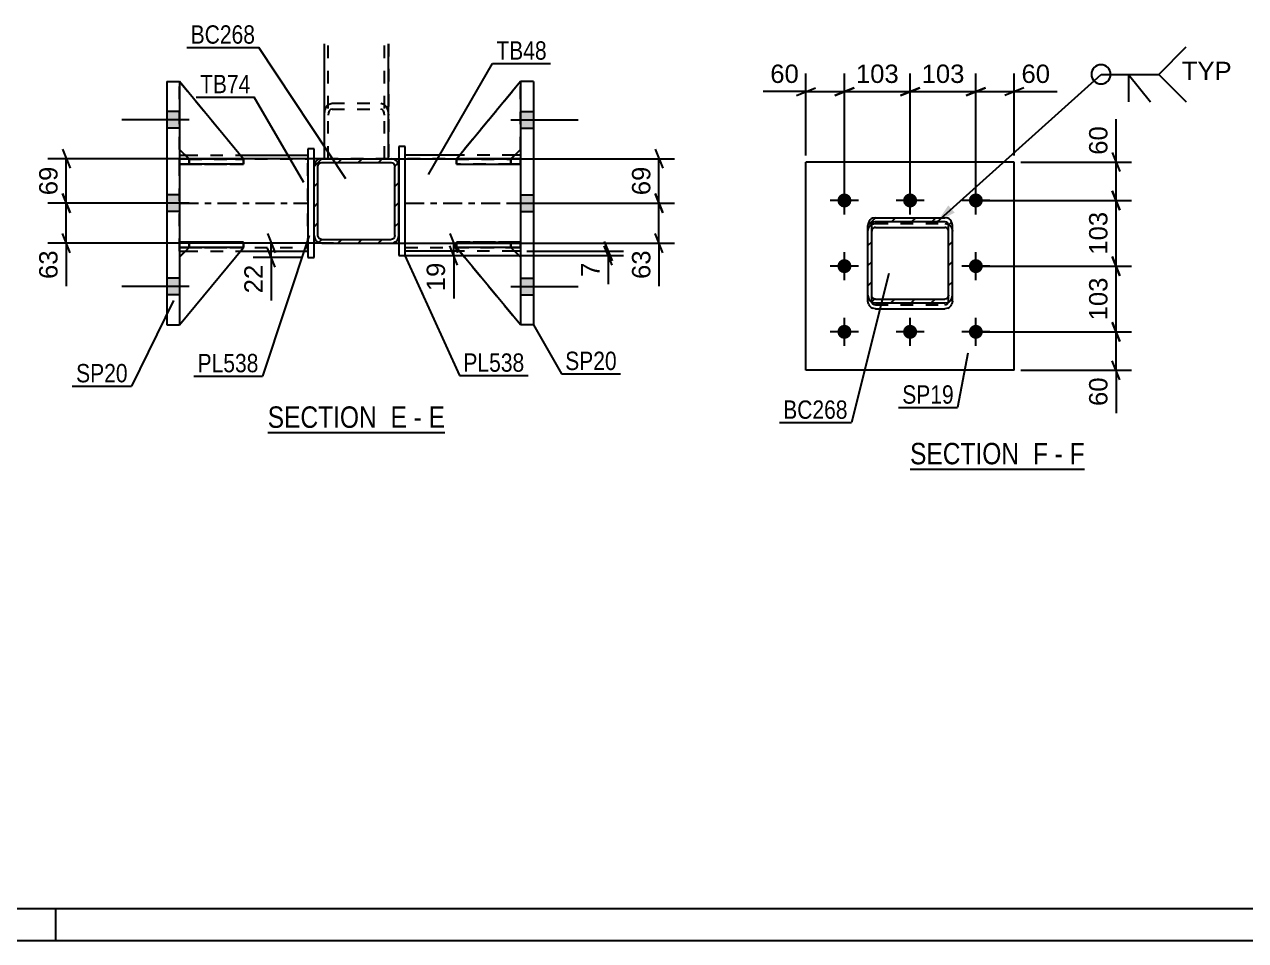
# Model space of a CAD drawing. Header units: millimetres. Extents: x -49 to 792, y -433 to 161.
# Drawn here: x 157.4 to 347.9, y -433 to -290 of the extents above; entities that cross this region are included whole.
import ezdxf

# ---------------------------------------------------------------- set-up
doc = ezdxf.new("R2010")
doc.units = ezdxf.units.MM
doc.linetypes.add('DXK_LINE_DOT2', pattern=[3.9198, 1.9599, -1.9599])
doc.linetypes.add('DXK_LINE_DOT3', pattern=[5.9187, 2.979, -0.9799, 0.9799, -0.9799])
doc.styles.add('Arial', font='ARIAL.TTF', dxfattribs={"height": 0.2})
doc.styles.add('Arial Narrow', font='ARIALN.TTF', dxfattribs={"height": 0.2})

# ---------------------------------------------------------------- blocks, each defined once
blk = doc.blocks.new('Unknown-203723993-1112')
at = {"color": 5, "linetype": 'Continuous'}
for p, q in [((-43.68, -427.98), (787.32, -427.98)), ((162.32, -432.98), (162.32, -427.98)), ((-48.68, -432.98), (792.32, -432.98))]:
    blk.add_line(p, q, dxfattribs=at)
blk = doc.blocks.new('Unknown-203723993-49 - 6412')
at = {"color": 6, "linetype": 'Continuous'}
blk.add_line((295.6, -359.4), (322.82, -359.4), dxfattribs=at)
at = {"color": 0, "linetype": 'Continuous'}
for points in [[(313.71, -358.65), (313.71, -355.15), (295.6, -355.15), (295.6, -358.65)], [(317.1, -358.65), (317.1, -355.15), (314.76, -355.15), (314.76, -358.65)], [(319.43, -358.65), (319.43, -355.15), (318.15, -355.15), (318.15, -358.65)], [(322.82, -358.65), (322.82, -355.15), (320.48, -355.15), (320.48, -358.65)]]:
    blk.add_wipeout(points, dxfattribs=at)
at = {"color": 7, "linetype": 'Continuous', "style": 'Arial Narrow'}
for s, p in [('SECTION ', (295.6, -358.65)), ('F', (314.76, -358.65)), ('F', (320.48, -358.65)), ('-', (318.15, -358.65))]:
    blk.add_text(s, height=3.34, dxfattribs=at).set_placement(p)
blk = doc.blocks.new('Unknown-203723993-48 - 6121')
at = {"color": 6, "linetype": 'Continuous'}
blk.add_line((195.39, -353.71), (223.04, -353.71), dxfattribs=at)
at = {"color": 0, "linetype": 'Continuous'}
for points in [[(213.5, -352.96), (213.5, -349.46), (195.39, -349.46), (195.39, -352.96)], [(217.11, -352.96), (217.11, -349.46), (214.55, -349.46), (214.55, -352.96)], [(219.43, -352.96), (219.43, -349.46), (218.16, -349.46), (218.16, -352.96)], [(223.04, -352.96), (223.04, -349.46), (220.48, -349.46), (220.48, -352.96)]]:
    blk.add_wipeout(points, dxfattribs=at)
at = {"color": 7, "linetype": 'Continuous', "style": 'Arial Narrow'}
for s, p in [('SECTION ', (195.39, -352.96)), ('E', (214.55, -352.96)), ('E', (220.48, -352.96)), ('-', (218.16, -352.96))]:
    blk.add_text(s, height=3.34, dxfattribs=at).set_placement(p)
blk = doc.blocks.new('Part-203723993-6514 - 6412')
at = {"linetype": 'Continuous'}
h = blk.add_hatch(dxfattribs=at)
h.set_pattern_fill('', scale=0.7, style=0, pattern_type=0)
h.set_pattern_definition([(45, (290.2099, -320.1664), (-1.57154, 1.57154), [])])
h.paths.add_polyline_path([(301.01, -320.17), (290.21, -320.17), (289.75, -320.26), (289.36, -320.52), (289.1, -320.91), (289.01, -321.38), (289.01, -332.27), (289.1, -332.73), (289.36, -333.13), (289.75, -333.39), (290.21, -333.48), (301.01, -333.48), (301.47, -333.39), (301.86, -333.13), (302.12, -332.73), (302.21, -332.27), (302.21, -321.38), (302.12, -320.91), (301.86, -320.52), (301.47, -320.26)])
h.paths.add_polyline_path([(301.56, -321.15), (301.61, -321.38), (301.61, -332.27), (301.56, -332.5), (301.43, -332.7), (301.24, -332.83), (301.01, -332.88), (290.21, -332.88), (289.98, -332.83), (289.79, -332.7), (289.66, -332.5), (289.61, -332.27), (289.61, -321.38), (289.66, -321.15), (289.79, -320.95), (289.98, -320.82), (290.21, -320.77), (301.01, -320.77), (301.24, -320.82), (301.43, -320.95)])
at = {"color": 2, "linetype": 'Continuous'}
for p, q in [((289.1, -320.91), (289.01, -321.38)), ((289.01, -332.27), (289.01, -321.38)), ((289.61, -321.38), (289.66, -321.15)), ((289.61, -332.27), (289.61, -321.38)), ((289.66, -321.15), (289.79, -320.95)), ((289.79, -321.85), (289.66, -322.05)), ((290.21, -320.17), (289.75, -320.26)), ((289.79, -320.95), (289.98, -320.82)), ((289.98, -321.72), (289.79, -321.85)), ((289.98, -320.82), (290.21, -320.77)), ((290.21, -321.68), (289.98, -321.72)), ((290.21, -320.17), (301.01, -320.17)), ((290.21, -320.77), (301.01, -320.77)), ((290.21, -321.68), (301.01, -321.68)), ((301.47, -320.26), (301.01, -320.17)), ((301.01, -320.77), (301.24, -320.82)), ((301.24, -321.72), (301.01, -321.68)), ((301.24, -320.82), (301.43, -320.95)), ((301.43, -321.85), (301.24, -321.72)), ((301.43, -320.95), (301.56, -321.15)), ((301.56, -322.05), (301.43, -321.85)), ((301.56, -321.15), (301.61, -321.38)), ((301.61, -332.27), (301.61, -321.38)), ((302.21, -321.38), (302.12, -320.91)), ((302.21, -332.27), (302.21, -321.38)), ((289.66, -322.05), (289.61, -322.28)), ((301.61, -322.28), (301.56, -322.05)), ((289.01, -333.18), (289.01, -332.27)), ((289.01, -332.27), (289.1, -332.73)), ((289.1, -333.64), (289.01, -333.18)), ((289.66, -332.5), (289.61, -332.27)), ((289.79, -332.7), (289.66, -332.5)), ((289.75, -333.39), (290.21, -333.48)), ((289.98, -332.83), (289.79, -332.7)), ((290.21, -332.88), (289.98, -332.83)), ((290.21, -332.88), (301.01, -332.88)), ((301.24, -332.83), (301.01, -332.88)), ((301.01, -333.48), (301.47, -333.39)), ((301.43, -332.7), (301.24, -332.83)), ((301.56, -332.5), (301.43, -332.7)), ((301.61, -332.27), (301.56, -332.5)), ((302.12, -332.73), (302.21, -332.27)), ((302.21, -333.18), (302.12, -333.64)), ((302.21, -333.18), (302.21, -332.27)), ((290.21, -334.39), (289.75, -334.29)), ((290.21, -333.48), (301.01, -333.48)), ((290.21, -334.39), (301.01, -334.39)), ((301.47, -334.29), (301.01, -334.39))]:
    blk.add_line(p, q, dxfattribs=at)
at = {"color": 7, "linetype": 'DXK_LINE_DOT2'}
for p, q in [((289.01, -332.27), (289.01, -321.38)), ((289.01, -322.28), (289.1, -321.82)), ((289.61, -333.18), (289.61, -321.38)), ((289.75, -321.16), (290.21, -321.07)), ((290.21, -321.07), (301.01, -321.07)), ((301.01, -321.07), (301.47, -321.16)), ((301.61, -333.18), (301.61, -321.38)), ((302.12, -321.82), (302.21, -322.28)), ((302.21, -332.27), (302.21, -321.38)), ((289.61, -333.18), (289.66, -333.41)), ((301.56, -333.41), (301.61, -333.18)), ((289.66, -333.41), (289.79, -333.6)), ((289.79, -333.6), (289.98, -333.73)), ((289.98, -333.73), (290.21, -333.78)), ((290.21, -333.78), (301.01, -333.78)), ((301.01, -333.78), (301.24, -333.73)), ((301.24, -333.73), (301.43, -333.6)), ((301.43, -333.6), (301.56, -333.41))]:
    blk.add_line(p, q, dxfattribs=at)
at = {"color": 2, "linetype": 'Continuous'}
for centre, start, end in [((290.22, -321.37), 112.7469, 157.7454), ((301, -321.37), 22.2546, 67.2531), ((290.22, -332.28), 202.2546, 247.2531), ((301, -332.28), 292.7469, 337.7454), ((290.22, -333.18), 202.2546, 247.2531), ((301, -333.18), 292.7469, 337.7454)]:
    blk.add_arc(centre, 1.21, start, end, dxfattribs=at)
at = {"color": 7, "linetype": 'DXK_LINE_DOT2'}
for centre, start, end in [((290.22, -322.28), 112.7469, 157.7454), ((301, -322.28), 22.2546, 67.2531)]:
    blk.add_arc(centre, 1.21, start, end, dxfattribs=at)
blk = doc.blocks.new('Part-203723993-6439 - 6412')
at = {"color": 2, "linetype": 'Continuous'}
for p, q in [((311.86, -311.48), (279.36, -311.48)), ((279.36, -343.98), (279.36, -311.48)), ((311.86, -343.98), (311.86, -311.48)), ((311.86, -343.98), (279.36, -343.98))]:
    blk.add_line(p, q, dxfattribs=at)
blk = doc.blocks.new('Bolt-203723993-6526 - 6412')
at = {"linetype": 'Continuous'}
for points in [[(285.36, -318.58, -1), (285.36, -316.38, -1)], [(295.61, -318.58, -1), (295.61, -316.38, -1)], [(305.86, -318.58, -1), (305.86, -316.38, -1)], [(285.36, -328.83, -1), (285.36, -326.63, -1)], [(305.86, -328.83, -1), (305.86, -326.63, -1)], [(285.36, -339.08, -1), (285.36, -336.88, -1)], [(295.61, -339.08, -1), (295.61, -336.88, -1)], [(305.86, -339.08, -1), (305.86, -336.88, -1)]]:
    blk.add_hatch(color=1, dxfattribs=at).paths.add_polyline_path(points)
at = {"color": 1, "linetype": 'Continuous'}
for p, q in [((285.36, -319.68), (285.36, -315.28)), ((295.61, -319.68), (295.61, -315.28)), ((305.86, -319.68), (305.86, -315.28)), ((287.56, -317.48), (283.16, -317.48)), ((297.81, -317.48), (293.41, -317.48)), ((308.06, -317.48), (303.66, -317.48)), ((285.36, -329.93), (285.36, -325.53)), ((305.86, -329.93), (305.86, -325.53)), ((287.56, -327.73), (283.16, -327.73)), ((308.06, -327.73), (303.66, -327.73)), ((285.36, -340.18), (285.36, -335.78)), ((295.61, -340.18), (295.61, -335.78)), ((305.86, -340.18), (305.86, -335.78)), ((287.56, -337.98), (283.16, -337.98)), ((297.81, -337.98), (293.41, -337.98)), ((308.06, -337.98), (303.66, -337.98))]:
    blk.add_line(p, q, dxfattribs=at)
blk = doc.blocks.new('Part-203723993-6280 - 6121')
at = {"color": 2, "linetype": 'Continuous'}
for p, q in [((181.63, -310.4), (182.52, -310.4)), ((191.13, -310.4), (201.63, -310.4)), ((181.63, -325.4), (182.54, -325.4)), ((191.14, -325.4), (201.63, -325.4))]:
    blk.add_line(p, q, dxfattribs=at)
at = {"color": 7, "linetype": 'DXK_LINE_DOT2'}
for p, q in [((181.63, -325.4), (181.63, -310.4)), ((182.52, -310.4), (191.13, -310.4)), ((201.63, -325.4), (201.63, -310.4)), ((181.63, -311), (201.63, -311)), ((181.63, -324.8), (201.63, -324.8)), ((182.54, -325.4), (191.14, -325.4))]:
    blk.add_line(p, q, dxfattribs=at)
at = {"color": 7, "linetype": 'DXK_LINE_DOT3'}
blk.add_line((181.63, -317.9), (201.63, -317.9), dxfattribs=at)
blk = doc.blocks.new('Part-203723993-6274 - 6121')
at = {"color": 2, "linetype": 'Continuous'}
for p, q in [((183.13, -324.81), (181.63, -326.31)), ((181.63, -336.9), (191.63, -324.81)), ((191.63, -324.81), (183.13, -324.81)), ((183.13, -324.81), (183.13, -324.81)), ((191.63, -324.81), (191.63, -324.81))]:
    blk.add_line(p, q, dxfattribs=at)
at = {"color": 7, "linetype": 'DXK_LINE_DOT2'}
for p, q in [((181.63, -326.31), (183.13, -324.81)), ((181.63, -336.9), (191.63, -324.81)), ((183.13, -324.81), (191.63, -324.81)), ((181.63, -326.31), (181.63, -336.9))]:
    blk.add_line(p, q, dxfattribs=at)
blk = doc.blocks.new('Part-203723993-6177 - 6121')
at = {"linetype": 'Continuous'}
h = blk.add_hatch(dxfattribs=at)
h.set_pattern_fill('', scale=0.7, style=0, pattern_type=0)
h.set_pattern_definition([(45, (203.8286, -310.9626), (-1.57154, 1.57154), [])])
h.paths.add_polyline_path([(214.63, -310.96), (203.83, -310.96), (203.37, -311.05), (202.98, -311.31), (202.72, -311.7), (202.63, -312.16), (202.63, -322.96), (202.72, -323.42), (202.98, -323.81), (203.37, -324.07), (203.83, -324.16), (214.63, -324.16), (215.09, -324.07), (215.48, -323.81), (215.74, -323.42), (215.83, -322.96), (215.83, -312.16), (215.74, -311.7), (215.48, -311.31), (215.09, -311.05)])
h.paths.add_polyline_path([(215.18, -311.93), (215.23, -312.16), (215.23, -322.96), (215.18, -323.19), (215.05, -323.39), (214.86, -323.52), (214.63, -323.56), (203.83, -323.56), (203.6, -323.52), (203.4, -323.39), (203.27, -323.19), (203.23, -322.96), (203.23, -312.16), (203.27, -311.93), (203.4, -311.74), (203.6, -311.61), (203.83, -311.56), (214.63, -311.56), (214.86, -311.61), (215.05, -311.74)])
at = {"color": 2, "linetype": 'Continuous'}
for p, q in [((202.72, -311.7), (202.63, -312.16)), ((202.63, -312.16), (202.63, -312.16)), ((202.63, -322.96), (202.63, -312.16)), ((203.23, -312.16), (203.27, -311.93)), ((203.23, -312.16), (203.23, -312.16)), ((203.23, -322.96), (203.23, -312.16)), ((203.27, -311.93), (203.4, -311.74)), ((203.83, -310.96), (203.37, -311.05)), ((203.4, -311.74), (203.6, -311.61)), ((203.6, -311.61), (203.83, -311.56)), ((203.83, -310.96), (203.83, -310.96)), ((203.83, -310.96), (214.63, -310.96)), ((203.83, -311.56), (203.83, -311.56)), ((203.83, -311.56), (214.63, -311.56)), ((214.63, -310.96), (214.63, -310.96)), ((215.09, -311.05), (214.63, -310.96)), ((214.63, -311.56), (214.63, -311.56)), ((214.63, -311.56), (214.86, -311.61)), ((214.86, -311.61), (215.05, -311.74)), ((215.05, -311.74), (215.18, -311.93)), ((215.18, -311.93), (215.23, -312.16)), ((215.23, -312.16), (215.23, -312.16)), ((215.23, -322.96), (215.23, -312.16)), ((215.83, -312.16), (215.74, -311.7)), ((215.83, -312.16), (215.83, -312.16)), ((215.83, -322.96), (215.83, -312.16)), ((202.63, -322.96), (202.63, -322.96)), ((202.63, -322.96), (202.72, -323.42)), ((203.23, -322.96), (203.23, -322.96)), ((203.27, -323.19), (203.23, -322.96)), ((203.4, -323.39), (203.27, -323.19)), ((203.6, -323.52), (203.4, -323.39)), ((203.83, -323.56), (203.6, -323.52)), ((203.83, -323.56), (203.83, -323.56)), ((203.83, -323.56), (214.63, -323.56)), ((214.86, -323.52), (214.63, -323.56)), ((214.63, -323.56), (214.63, -323.56)), ((215.05, -323.39), (214.86, -323.52)), ((215.18, -323.19), (215.05, -323.39)), ((215.23, -322.96), (215.18, -323.19)), ((215.23, -322.96), (215.23, -322.96)), ((215.74, -323.42), (215.83, -322.96)), ((215.83, -322.96), (215.83, -322.96)), ((203.37, -324.07), (203.83, -324.16)), ((203.83, -324.16), (203.83, -324.16)), ((203.83, -324.16), (214.63, -324.16)), ((214.63, -324.16), (215.09, -324.07)), ((214.63, -324.16), (214.63, -324.16))]:
    blk.add_line(p, q, dxfattribs=at)
for centre, start, end in [((203.83, -312.16), 112.5, 157.5), ((214.63, -312.16), 22.5, 67.5), ((203.83, -322.96), 202.5, 247.5), ((214.63, -322.96), 292.5, 337.5)]:
    blk.add_arc(centre, 1.2, start, end, dxfattribs=at)
blk = doc.blocks.new('Part-203723993-6281 - 6121')
at = {"color": 2, "linetype": 'Continuous'}
for p, q in [((224.84, -311), (224.83, -311)), ((224.83, -311), (224.83, -311.8)), ((224.83, -311.8), (234.83, -311.8)), ((234.83, -311), (226.08, -311)), ((234.83, -311), (234.83, -311)), ((234.83, -311), (234.83, -311.8))]:
    blk.add_line(p, q, dxfattribs=at)
at = {"color": 7, "linetype": 'DXK_LINE_DOT2'}
for p, q in [((224.83, -311.8), (233.33, -311.8)), ((226.08, -311), (224.84, -311)), ((233.33, -311), (224.84, -311)), ((233.33, -311), (234.83, -311)), ((233.33, -311), (233.33, -311.8)), ((233.33, -311.8), (234.83, -311.8)), ((234.83, -311), (234.83, -311))]:
    blk.add_line(p, q, dxfattribs=at)
blk = doc.blocks.new('Part-203723993-6293 - 6121')
at = {"color": 2, "linetype": 'Continuous'}
for p, q in [((225.33, -310.4), (216.83, -310.4)), ((234.83, -310.4), (233.94, -310.4)), ((225.32, -325.4), (216.83, -325.4)), ((234.83, -325.4), (233.92, -325.4))]:
    blk.add_line(p, q, dxfattribs=at)
at = {"color": 7, "linetype": 'DXK_LINE_DOT2'}
for p, q in [((216.83, -325.4), (216.83, -310.4)), ((233.94, -310.4), (225.33, -310.4)), ((234.83, -310.4), (234.83, -325.4)), ((234.83, -311), (216.83, -311)), ((216.83, -324.8), (234.83, -324.8)), ((233.92, -325.4), (225.32, -325.4))]:
    blk.add_line(p, q, dxfattribs=at)
at = {"color": 7, "linetype": 'DXK_LINE_DOT3'}
blk.add_line((216.83, -317.9), (234.83, -317.9), dxfattribs=at)
blk = doc.blocks.new('Bolt-203723993-6165 - 6121')
at = {"linetype": 'Continuous'}
for points in [[(181.63, -306.2), (181.63, -303.6), (179.63, -303.6), (179.63, -306.2)], [(181.63, -306.2), (181.63, -303.6), (179.63, -303.6), (179.63, -306.2)], [(181.63, -306.2), (181.63, -303.6), (179.63, -303.6), (179.63, -306.2)], [(181.63, -319.2), (181.63, -316.6), (179.63, -316.6), (179.63, -319.2)], [(181.63, -319.2), (181.63, -316.6), (179.63, -316.6), (179.63, -319.2)], [(181.63, -332.2), (181.63, -329.6), (179.63, -329.6), (179.63, -332.2)], [(181.63, -332.2), (181.63, -329.6), (179.63, -329.6), (179.63, -332.2)], [(181.63, -332.2), (181.63, -329.6), (179.63, -329.6), (179.63, -332.2)]]:
    blk.add_hatch(color=1, dxfattribs=at).paths.add_polyline_path(points)
at = {"color": 1, "linetype": 'Continuous'}
for p, q in [((181.63, -303.6), (179.63, -303.6)), ((181.63, -303.6), (179.63, -303.6)), ((181.63, -303.6), (179.63, -303.6)), ((183.13, -304.9), (172.63, -304.9)), ((183.13, -304.9), (172.63, -304.9)), ((183.13, -304.9), (172.63, -304.9)), ((181.63, -306.2), (179.63, -306.2)), ((181.63, -306.2), (179.63, -306.2)), ((181.63, -306.2), (179.63, -306.2)), ((183.13, -317.9), (172.63, -317.9)), ((183.13, -317.9), (172.63, -317.9)), ((181.63, -316.6), (179.63, -316.6)), ((181.63, -316.6), (179.63, -316.6)), ((181.63, -319.2), (179.63, -319.2)), ((181.63, -319.2), (179.63, -319.2)), ((183.13, -330.9), (172.63, -330.9)), ((183.13, -330.9), (172.63, -330.9)), ((183.13, -330.9), (172.63, -330.9)), ((181.63, -329.6), (179.63, -329.6)), ((181.63, -329.6), (179.63, -329.6)), ((181.63, -329.6), (179.63, -329.6)), ((181.63, -332.2), (179.63, -332.2)), ((181.63, -332.2), (179.63, -332.2)), ((181.63, -332.2), (179.63, -332.2))]:
    blk.add_line(p, q, dxfattribs=at)
blk = doc.blocks.new('Part-203723993-6262 - 6121')
at = {"color": 2, "linetype": 'Continuous'}
for p, q in [((179.63, -298.9), (181.63, -298.9)), ((179.63, -298.9), (179.63, -336.9)), ((181.63, -298.9), (181.63, -336.9)), ((179.63, -336.9), (181.63, -336.9))]:
    blk.add_line(p, q, dxfattribs=at)
blk = doc.blocks.new('Bolt-203723993-6166 - 6121')
at = {"linetype": 'Continuous'}
for points in [[(236.83, -306.2), (236.83, -303.6), (234.83, -303.6), (234.83, -306.2)], [(236.83, -306.2), (236.83, -303.6), (234.83, -303.6), (234.83, -306.2)], [(236.83, -306.2), (236.83, -303.6), (234.83, -303.6), (234.83, -306.2)], [(236.83, -319.2), (236.83, -316.6), (234.83, -316.6), (234.83, -319.2)], [(236.83, -319.2), (236.83, -316.6), (234.83, -316.6), (234.83, -319.2)], [(236.83, -332.2), (236.83, -329.6), (234.83, -329.6), (234.83, -332.2)], [(236.83, -332.2), (236.83, -329.6), (234.83, -329.6), (234.83, -332.2)], [(236.83, -332.2), (236.83, -329.6), (234.83, -329.6), (234.83, -332.2)]]:
    blk.add_hatch(color=1, dxfattribs=at).paths.add_polyline_path(points)
at = {"color": 1, "linetype": 'Continuous'}
for p, q in [((234.83, -303.6), (236.83, -303.6)), ((234.83, -303.6), (236.83, -303.6)), ((234.83, -303.6), (236.83, -303.6)), ((233.33, -304.9), (243.83, -304.9)), ((233.33, -304.9), (243.83, -304.9)), ((233.33, -304.9), (243.83, -304.9)), ((234.83, -306.2), (236.83, -306.2)), ((234.83, -306.2), (236.83, -306.2)), ((234.83, -306.2), (236.83, -306.2)), ((233.33, -317.9), (243.83, -317.9)), ((233.33, -317.9), (243.83, -317.9)), ((234.83, -316.6), (236.83, -316.6)), ((234.83, -316.6), (236.83, -316.6)), ((234.83, -319.2), (236.83, -319.2)), ((234.83, -319.2), (236.83, -319.2)), ((233.33, -330.9), (243.83, -330.9)), ((233.33, -330.9), (243.83, -330.9)), ((233.33, -330.9), (243.83, -330.9)), ((234.83, -329.6), (236.83, -329.6)), ((234.83, -329.6), (236.83, -329.6)), ((234.83, -329.6), (236.83, -329.6)), ((234.83, -332.2), (236.83, -332.2)), ((234.83, -332.2), (236.83, -332.2)), ((234.83, -332.2), (236.83, -332.2))]:
    blk.add_line(p, q, dxfattribs=at)
blk = doc.blocks.new('Part-203723993-6267 - 6121')
at = {"color": 2, "linetype": 'Continuous'}
for p, q in [((236.83, -298.9), (234.83, -298.9)), ((234.83, -298.9), (234.83, -336.9)), ((236.83, -298.9), (236.83, -336.9)), ((236.83, -336.9), (234.83, -336.9))]:
    blk.add_line(p, q, dxfattribs=at)
blk = doc.blocks.new('Part-203723993-6268 - 6121')
at = {"color": 2, "linetype": 'Continuous'}
for p, q in [((181.63, -311.8), (181.63, -311)), ((181.63, -311), (190.38, -311)), ((191.63, -311.8), (181.63, -311.8)), ((181.63, -311.8), (181.63, -311.8)), ((191.63, -311), (191.62, -311)), ((191.63, -311.8), (191.63, -311))]:
    blk.add_line(p, q, dxfattribs=at)
at = {"color": 7, "linetype": 'DXK_LINE_DOT2'}
for p, q in [((183.13, -311), (181.63, -311)), ((181.63, -311.8), (183.13, -311.8)), ((183.13, -311.8), (183.13, -311)), ((183.13, -311), (191.62, -311)), ((183.13, -311.8), (191.63, -311.8))]:
    blk.add_line(p, q, dxfattribs=at)
blk = doc.blocks.new('Part-203723993-6269 - 6121')
at = {"color": 2, "linetype": 'Continuous'}
for p, q in [((181.63, -324.8), (181.63, -324)), ((191.63, -324), (181.63, -324)), ((191.63, -324.8), (181.63, -324.8)), ((181.63, -324.8), (181.63, -324.8)), ((191.63, -324.8), (191.63, -324))]:
    blk.add_line(p, q, dxfattribs=at)
at = {"color": 7, "linetype": 'DXK_LINE_DOT2'}
for p, q in [((183.13, -324), (181.63, -324)), ((181.63, -324.8), (183.13, -324.8)), ((183.13, -324.8), (183.13, -324)), ((191.63, -324), (183.13, -324)), ((183.13, -324.8), (191.63, -324.8))]:
    blk.add_line(p, q, dxfattribs=at)
blk = doc.blocks.new('Part-203723993-6270 - 6121')
at = {"color": 7, "linetype": 'DXK_LINE_DOT2'}
for p, q in [((181.63, -311), (183.13, -311)), ((191.39, -311), (181.63, -311)), ((181.63, -311), (181.63, -311)), ((181.63, -311), (181.63, -311.8)), ((181.63, -311), (181.63, -311.8)), ((183.13, -311.8), (181.63, -311.8)), ((181.63, -311.8), (191.63, -311.8)), ((181.63, -311.8), (181.63, -311.8)), ((183.13, -311), (191.63, -311)), ((183.13, -311), (183.13, -311.8)), ((191.63, -311.8), (183.13, -311.8)), ((191.63, -311), (191.63, -311.8))]:
    blk.add_line(p, q, dxfattribs=at)
blk = doc.blocks.new('Part-203723993-6271 - 6121')
at = {"color": 7, "linetype": 'DXK_LINE_DOT2'}
for p, q in [((181.63, -324), (183.13, -324)), ((191.63, -324), (181.63, -324)), ((181.63, -324), (181.63, -324)), ((181.63, -324), (181.63, -324.8)), ((181.63, -324), (181.63, -324.8)), ((183.13, -324.8), (181.63, -324.8)), ((181.63, -324.8), (191.63, -324.8)), ((181.63, -324.8), (181.63, -324.8)), ((183.13, -324), (191.63, -324)), ((183.13, -324), (183.13, -324.8)), ((191.63, -324.8), (183.13, -324.8)), ((191.63, -324), (191.63, -324.8))]:
    blk.add_line(p, q, dxfattribs=at)
blk = doc.blocks.new('Part-203723993-6272 - 6121')
at = {"color": 2, "linetype": 'Continuous'}
for p, q in [((181.63, -298.9), (181.63, -298.9)), ((181.63, -298.9), (181.63, -298.9)), ((191.63, -311.01), (181.63, -298.9)), ((183.12, -311), (181.63, -309.51)), ((190.38, -311.01), (191.63, -311.01)), ((191.63, -311.01), (191.63, -311.01))]:
    blk.add_line(p, q, dxfattribs=at)
at = {"color": 7, "linetype": 'DXK_LINE_DOT2'}
for p, q in [((181.63, -309.51), (181.63, -298.9)), ((181.63, -298.9), (191.63, -311.01)), ((183.13, -311.01), (181.63, -309.51)), ((183.13, -311.01), (183.12, -311)), ((191.63, -311.01), (183.13, -311.01)), ((183.13, -311.01), (183.13, -311.01)), ((183.13, -311.01), (190.38, -311.01))]:
    blk.add_line(p, q, dxfattribs=at)
blk = doc.blocks.new('Part-203723993-6273 - 6121')
at = {"color": 7, "linetype": 'DXK_LINE_DOT2'}
for p, q in [((181.63, -309.51), (181.63, -298.9)), ((181.63, -298.9), (191.63, -311.01)), ((181.63, -298.9), (191.63, -311.01)), ((183.13, -311.01), (181.63, -309.51)), ((183.13, -311.01), (181.63, -309.51)), ((191.63, -311.01), (183.13, -311.01)), ((183.13, -311.01), (183.13, -311.01)), ((183.13, -311.01), (191.63, -311.01)), ((191.63, -311.01), (191.63, -311.01))]:
    blk.add_line(p, q, dxfattribs=at)
blk = doc.blocks.new('Part-203723993-6275 - 6121')
at = {"color": 7, "linetype": 'DXK_LINE_DOT2'}
for p, q in [((183.13, -324.81), (181.63, -326.31)), ((181.63, -336.9), (191.63, -324.81)), ((181.63, -326.31), (183.13, -324.81)), ((181.63, -336.9), (191.63, -324.81)), ((191.63, -324.81), (183.13, -324.81)), ((183.13, -324.81), (183.13, -324.81)), ((183.13, -324.81), (191.63, -324.81)), ((191.63, -324.81), (191.63, -324.81)), ((181.63, -326.31), (181.63, -336.9))]:
    blk.add_line(p, q, dxfattribs=at)
blk = doc.blocks.new('Part-203723993-6282 - 6121')
at = {"color": 2, "linetype": 'Continuous'}
for p, q in [((224.83, -324), (234.83, -324)), ((224.83, -324), (224.83, -324.8)), ((234.83, -324.8), (224.83, -324.8)), ((234.83, -324), (234.83, -324)), ((234.83, -324.8), (234.83, -324))]:
    blk.add_line(p, q, dxfattribs=at)
at = {"color": 7, "linetype": 'DXK_LINE_DOT2'}
for p, q in [((233.33, -324), (224.83, -324)), ((224.83, -324.8), (233.33, -324.8)), ((234.83, -324), (233.33, -324)), ((233.33, -324), (233.33, -324.8)), ((233.33, -324.8), (234.83, -324.8)), ((234.83, -324), (234.83, -324))]:
    blk.add_line(p, q, dxfattribs=at)
blk = doc.blocks.new('Part-203723993-6283 - 6121')
at = {"color": 7, "linetype": 'DXK_LINE_DOT2'}
for p, q in [((224.83, -311.8), (224.83, -311)), ((224.83, -311), (233.33, -311)), ((234.83, -311), (224.83, -311)), ((233.33, -311.8), (224.83, -311.8)), ((224.83, -311.8), (234.83, -311.8)), ((233.33, -311.8), (233.33, -311)), ((233.33, -311), (234.83, -311)), ((234.83, -311.8), (233.33, -311.8)), ((234.83, -311.8), (234.83, -311)), ((234.83, -311.8), (234.83, -311)), ((234.83, -311), (234.83, -311)), ((234.83, -311.8), (234.83, -311.8))]:
    blk.add_line(p, q, dxfattribs=at)
blk = doc.blocks.new('Part-203723993-6284 - 6121')
at = {"color": 7, "linetype": 'DXK_LINE_DOT2'}
for p, q in [((224.83, -324.8), (224.83, -324)), ((224.83, -324), (233.33, -324)), ((234.83, -324), (224.83, -324)), ((233.33, -324.8), (224.83, -324.8)), ((224.83, -324.8), (234.83, -324.8)), ((233.33, -324.8), (233.33, -324)), ((233.33, -324), (234.83, -324)), ((234.83, -324.8), (233.33, -324.8)), ((234.83, -324.8), (234.83, -324)), ((234.83, -324.8), (234.83, -324)), ((234.83, -324), (234.83, -324)), ((234.83, -324.8), (234.83, -324.8))]:
    blk.add_line(p, q, dxfattribs=at)
blk = doc.blocks.new('Part-203723993-6285 - 6121')
at = {"color": 2, "linetype": 'Continuous'}
for p, q in [((234.83, -298.9), (224.83, -311.01)), ((234.83, -298.9), (234.83, -298.9)), ((234.83, -298.9), (234.83, -298.9)), ((233.34, -311), (234.83, -309.51)), ((226.08, -311.01), (224.83, -311.01)), ((224.83, -311.01), (224.83, -311.01))]:
    blk.add_line(p, q, dxfattribs=at)
at = {"color": 7, "linetype": 'DXK_LINE_DOT2'}
for p, q in [((234.83, -298.9), (224.83, -311.01)), ((234.83, -309.51), (234.83, -298.9)), ((233.33, -311.01), (234.83, -309.51)), ((233.33, -311.01), (224.83, -311.01)), ((233.33, -311.01), (226.08, -311.01)), ((233.33, -311.01), (233.34, -311)), ((233.33, -311.01), (233.33, -311.01))]:
    blk.add_line(p, q, dxfattribs=at)
blk = doc.blocks.new('Part-203723993-6286 - 6121')
at = {"color": 7, "linetype": 'DXK_LINE_DOT2'}
for p, q in [((234.83, -298.9), (224.83, -311.01)), ((224.83, -311.01), (234.83, -298.9)), ((234.83, -309.51), (234.83, -298.9)), ((233.33, -311.01), (234.83, -309.51)), ((233.33, -311.01), (234.83, -309.51)), ((224.83, -311.01), (233.33, -311.01)), ((224.83, -311.01), (224.83, -311.01)), ((233.33, -311.01), (224.83, -311.01)), ((233.33, -311.01), (233.33, -311.01))]:
    blk.add_line(p, q, dxfattribs=at)
blk = doc.blocks.new('Part-203723993-6287 - 6121')
at = {"color": 2, "linetype": 'Continuous'}
for p, q in [((224.83, -324.81), (224.83, -324.81)), ((233.33, -324.81), (224.83, -324.81)), ((234.83, -336.9), (224.83, -324.81)), ((233.33, -324.81), (233.33, -324.81)), ((233.33, -324.81), (234.83, -326.31))]:
    blk.add_line(p, q, dxfattribs=at)
at = {"color": 7, "linetype": 'DXK_LINE_DOT2'}
for p, q in [((224.83, -324.81), (233.33, -324.81)), ((234.83, -336.9), (224.83, -324.81)), ((233.33, -324.81), (234.83, -326.31)), ((234.83, -326.31), (234.83, -336.9))]:
    blk.add_line(p, q, dxfattribs=at)
blk = doc.blocks.new('Part-203723993-6288 - 6121')
at = {"color": 7, "linetype": 'DXK_LINE_DOT2'}
for p, q in [((224.83, -324.81), (233.33, -324.81)), ((234.83, -336.9), (224.83, -324.81)), ((224.83, -324.81), (224.83, -324.81)), ((233.33, -324.81), (224.83, -324.81)), ((224.83, -324.81), (234.83, -336.9)), ((233.33, -324.81), (234.83, -326.31)), ((233.33, -324.81), (233.33, -324.81)), ((234.83, -326.31), (233.33, -324.81)), ((234.83, -326.31), (234.83, -336.9))]:
    blk.add_line(p, q, dxfattribs=at)
blk = doc.blocks.new('Part-203723993-6298 - 6121')
at = {"color": 2, "linetype": 'Continuous'}
for p, q in [((216.83, -309.06), (215.83, -309.06)), ((215.83, -309.06), (215.83, -326.06)), ((216.83, -326.06), (216.83, -309.06)), ((215.83, -326.06), (216.83, -326.06))]:
    blk.add_line(p, q, dxfattribs=at)
blk = doc.blocks.new('Part-203723993-6303 - 6121')
at = {"color": 2, "linetype": 'Continuous'}
for p, q in [((202.63, -309.4), (201.63, -309.4)), ((201.63, -309.4), (201.63, -326.4)), ((202.63, -312.16), (202.63, -309.4)), ((202.63, -326.4), (202.63, -322.96)), ((201.63, -326.4), (202.63, -326.4))]:
    blk.add_line(p, q, dxfattribs=at)
at = {"color": 7, "linetype": 'DXK_LINE_DOT2'}
blk.add_line((202.63, -322.96), (202.63, -312.16), dxfattribs=at)
blk = doc.blocks.new('Part-203723993-6313 - 6121')
at = {"color": 2, "linetype": 'Continuous'}
for p, q in [((204.23, -310.96), (204.23, -293.03)), ((214.23, -310.96), (214.23, -293.03))]:
    blk.add_line(p, q, dxfattribs=at)
at = {"color": 7, "linetype": 'DXK_LINE_DOT2'}
for p, q in [((204.83, -310.96), (204.83, -293.03)), ((213.63, -310.96), (213.63, -293.03)), ((204.32, -303.43), (204.58, -302.83)), ((204.58, -302.83), (204.97, -302.43)), ((204.97, -302.43), (205.43, -302.29)), ((205.43, -302.29), (213.03, -302.29)), ((213.03, -302.29), (213.49, -302.43)), ((213.49, -302.43), (213.88, -302.83)), ((213.88, -302.83), (214.14, -303.43)), ((204.23, -304.15), (204.32, -303.43)), ((204.87, -303.79), (204.83, -304.15)), ((205, -303.49), (204.87, -303.79)), ((205.2, -303.29), (205, -303.49)), ((205.43, -303.22), (205.2, -303.29)), ((205.43, -303.22), (213.03, -303.22)), ((213.26, -303.29), (213.03, -303.22)), ((213.45, -303.49), (213.26, -303.29)), ((213.58, -303.79), (213.45, -303.49)), ((213.63, -304.15), (213.58, -303.79)), ((214.14, -303.43), (214.23, -304.15)), ((214.23, -310.96), (204.23, -310.96))]:
    blk.add_line(p, q, dxfattribs=at)
blk = doc.blocks.new('Part-203723993-6321 - 6121')
at = {"color": 7, "linetype": 'DXK_LINE_DOT2'}
for p, q in [((204.23, -310.96), (204.23, -293.03)), ((204.83, -310.96), (204.83, -293.03)), ((213.63, -310.96), (213.63, -293.03)), ((214.23, -293.03), (214.23, -310.96)), ((204.23, -310.96), (214.23, -310.96)), ((214.23, -310.96), (204.23, -310.96)), ((204.23, -310.96), (204.23, -310.96)), ((214.23, -310.96), (214.23, -310.96))]:
    blk.add_line(p, q, dxfattribs=at)
blk = doc.blocks.new('StraightDimension-203723993-6593 - 6412')
at = {"color": 7, "linetype": 'Continuous'}
for p, q in [((327.14, -309.98), (328.34, -312.98)), ((312.86, -311.48), (330.14, -311.48)), ((327.74, -317.48), (327.74, -311.48)), ((328.34, -318.98), (327.14, -315.98)), ((306.86, -317.48), (330.14, -317.48))]:
    blk.add_line(p, q, dxfattribs=at)
at = {"color": 0}
blk.add_wipeout([(326.99, -305.31), (322.79, -305.31), (322.79, -310.95), (326.99, -310.95)], dxfattribs=at)
at = {"color": 7, "linetype": 'Continuous'}
blk.add_line((327.74, -311.48), (327.74, -304.78), dxfattribs=at)
blk.add_line((327.74, -311.48), (327.74, -304.78), dxfattribs=at)
at = {"color": 3, "style": 'Arial'}
blk.add_text('60', height=2.865, rotation=90.0002, dxfattribs=at).set_placement((326.39, -310.35))
blk = doc.blocks.new('StraightDimension-203723993-6607 - 6412')
at = {"color": 7, "linetype": 'Continuous'}
for p, q in [((327.14, -336.48), (328.34, -339.48)), ((306.86, -337.98), (330.14, -337.98)), ((327.74, -343.98), (327.74, -337.98)), ((328.34, -345.48), (327.14, -342.48)), ((312.86, -343.98), (330.14, -343.98))]:
    blk.add_line(p, q, dxfattribs=at)
at = {"color": 0}
blk.add_wipeout([(326.99, -344.5), (322.79, -344.5), (322.79, -350.15), (326.99, -350.15)], dxfattribs=at)
at = {"color": 7, "linetype": 'Continuous'}
blk.add_line((327.74, -343.98), (327.74, -350.68), dxfattribs=at)
blk.add_line((327.74, -343.98), (327.74, -350.68), dxfattribs=at)
at = {"color": 3, "style": 'Arial'}
blk.add_text('60', height=2.865, rotation=90.0002, dxfattribs=at).set_placement((326.39, -349.55))
blk = doc.blocks.new('StraightDimension-203723993-6618 - 6412')
at = {"color": 7, "linetype": 'Continuous'}
for p, q in [((279.36, -310.48), (279.36, -297.64)), ((285.36, -316.48), (285.36, -297.64)), ((277.86, -301.09), (280.86, -299.89)), ((279.36, -300.49), (285.36, -300.49)), ((286.86, -299.89), (283.86, -301.09))]:
    blk.add_line(p, q, dxfattribs=at)
at = {"color": 0}
blk.add_wipeout([(278.83, -299.74), (278.83, -295.54), (273.19, -295.54), (273.19, -299.74)], dxfattribs=at)
at = {"color": 7, "linetype": 'Continuous'}
blk.add_line((279.36, -300.49), (272.66, -300.49), dxfattribs=at)
blk.add_line((279.36, -300.49), (272.66, -300.49), dxfattribs=at)
at = {"color": 3, "style": 'Arial'}
blk.add_text('60', height=2.865, dxfattribs=at).set_placement((273.79, -299.14))
blk = doc.blocks.new('StraightDimension-203723993-6632 - 6412')
at = {"color": 7, "linetype": 'Continuous'}
for p, q in [((305.86, -316.48), (305.86, -297.64)), ((311.86, -310.48), (311.86, -297.64)), ((304.36, -301.09), (307.36, -299.89)), ((305.86, -300.49), (311.86, -300.49)), ((313.36, -299.89), (310.36, -301.09))]:
    blk.add_line(p, q, dxfattribs=at)
at = {"color": 0}
blk.add_wipeout([(318.03, -299.74), (318.03, -295.54), (312.38, -295.54), (312.38, -299.74)], dxfattribs=at)
at = {"color": 7, "linetype": 'Continuous'}
blk.add_line((311.86, -300.49), (318.56, -300.49), dxfattribs=at)
blk.add_line((311.86, -300.49), (318.56, -300.49), dxfattribs=at)
at = {"color": 3, "style": 'Arial'}
blk.add_text('60', height=2.865, dxfattribs=at).set_placement((312.98, -299.14))
blk = doc.blocks.new('StraightDimension-203723993-12467 - 6412')
at = {"color": 7, "linetype": 'Continuous'}
for p, q in [((327.14, -326.23), (328.34, -329.23)), ((306.86, -327.73), (330.14, -327.73)), ((327.74, -337.98), (327.74, -327.73)), ((328.34, -339.48), (327.14, -336.48)), ((306.86, -337.98), (330.14, -337.98))]:
    blk.add_line(p, q, dxfattribs=at)
at = {"color": 0}
blk.add_wipeout([(326.99, -328.92), (322.79, -328.92), (322.79, -336.79), (326.99, -336.79)], dxfattribs=at)
at = {"color": 3, "style": 'Arial'}
blk.add_text('103', height=2.865, rotation=90.0002, dxfattribs=at).set_placement((326.39, -336.19))
blk = doc.blocks.new('StraightDimension-203723993-12469 - 6412')
at = {"color": 7, "linetype": 'Continuous'}
for p, q in [((327.14, -315.98), (328.34, -318.98)), ((306.86, -317.48), (330.14, -317.48)), ((327.74, -327.73), (327.74, -317.48)), ((328.34, -329.23), (327.14, -326.23)), ((306.86, -327.73), (330.14, -327.73))]:
    blk.add_line(p, q, dxfattribs=at)
at = {"color": 0}
blk.add_wipeout([(326.99, -318.67), (322.79, -318.67), (322.79, -326.54), (326.99, -326.54)], dxfattribs=at)
at = {"color": 3, "style": 'Arial'}
blk.add_text('103', height=2.865, rotation=90.0002, dxfattribs=at).set_placement((326.39, -325.94))
blk = doc.blocks.new('StraightDimension-203723993-12483 - 6412')
at = {"color": 7, "linetype": 'Continuous'}
for p, q in [((285.36, -316.48), (285.36, -297.64)), ((295.61, -316.48), (295.61, -297.64)), ((283.86, -301.09), (286.86, -299.89)), ((285.36, -300.49), (295.61, -300.49)), ((297.11, -299.89), (294.11, -301.09))]:
    blk.add_line(p, q, dxfattribs=at)
at = {"color": 0}
blk.add_wipeout([(294.42, -299.74), (294.42, -295.54), (286.55, -295.54), (286.55, -299.74)], dxfattribs=at)
at = {"color": 3, "style": 'Arial'}
blk.add_text('103', height=2.865, dxfattribs=at).set_placement((287.15, -299.14))
blk = doc.blocks.new('StraightDimension-203723993-12485 - 6412')
at = {"color": 7, "linetype": 'Continuous'}
for p, q in [((295.61, -316.48), (295.61, -297.64)), ((305.86, -316.48), (305.86, -297.64)), ((294.11, -301.09), (297.11, -299.89)), ((295.61, -300.49), (305.86, -300.49)), ((307.36, -299.89), (304.36, -301.09))]:
    blk.add_line(p, q, dxfattribs=at)
at = {"color": 0}
blk.add_wipeout([(304.67, -299.74), (304.67, -295.54), (296.8, -295.54), (296.8, -299.74)], dxfattribs=at)
at = {"color": 3, "style": 'Arial'}
blk.add_text('103', height=2.865, dxfattribs=at).set_placement((297.4, -299.14))
blk = doc.blocks.new('StraightDimension-203723993-6397 - 6121')
at = {"color": 7, "linetype": 'Continuous'}
for p, q in [((163.35, -309.46), (164.55, -312.46)), ((205.67, -310.96), (161.1, -310.96)), ((163.95, -317.9), (163.95, -310.96)), ((178.63, -317.9), (161.1, -317.9)), ((164.55, -319.4), (163.35, -316.4))]:
    blk.add_line(p, q, dxfattribs=at)
at = {"color": 0}
blk.add_wipeout([(163.2, -311.61), (159, -311.61), (159, -317.26), (163.2, -317.26)], dxfattribs=at)
at = {"color": 3, "style": 'Arial'}
blk.add_text('69', height=2.865, rotation=90.0002, dxfattribs=at).set_placement((162.6, -316.66))
blk = doc.blocks.new('StraightDimension-203723993-6335 - 6121')
at = {"color": 7, "linetype": 'Continuous'}
for p, q in [((223.8, -322.66), (225, -325.66)), ((214.35, -324.16), (226.8, -324.16)), ((225, -327.56), (223.8, -324.56)), ((224.4, -326.06), (224.4, -324.16)), ((216.83, -326.06), (226.8, -326.06))]:
    blk.add_line(p, q, dxfattribs=at)
at = {"color": 0}
blk.add_wipeout([(223.65, -326.59), (219.45, -326.59), (219.45, -332.24), (223.65, -332.24)], dxfattribs=at)
at = {"color": 7, "linetype": 'Continuous'}
blk.add_line((224.4, -326.06), (224.4, -332.76), dxfattribs=at)
blk.add_line((224.4, -326.06), (224.4, -332.76), dxfattribs=at)
at = {"color": 3, "style": 'Arial'}
blk.add_text('19', height=2.865, rotation=90.0002, dxfattribs=at).set_placement((223.05, -331.64))
blk = doc.blocks.new('StraightDimension-203723993-6346 - 6121')
at = {"color": 7, "linetype": 'Continuous'}
for p, q in [((237.83, -317.9), (258.83, -317.9)), ((255.83, -316.4), (257.03, -319.4)), ((256.43, -324.16), (256.43, -317.9)), ((257.03, -325.66), (255.83, -322.66)), ((212.52, -324.16), (258.83, -324.16))]:
    blk.add_line(p, q, dxfattribs=at)
at = {"color": 0}
blk.add_wipeout([(255.68, -324.69), (251.48, -324.69), (251.48, -330.33), (255.68, -330.33)], dxfattribs=at)
at = {"color": 7, "linetype": 'Continuous'}
blk.add_line((256.43, -324.16), (256.43, -330.86), dxfattribs=at)
blk.add_line((256.43, -324.16), (256.43, -330.86), dxfattribs=at)
at = {"color": 3, "style": 'Arial'}
blk.add_text('63', height=2.865, rotation=90.0002, dxfattribs=at).set_placement((255.08, -329.73))
blk = doc.blocks.new('StraightDimension-203723993-6384 - 6121')
at = {"color": 7, "linetype": 'Continuous'}
for p, q in [((178.63, -317.9), (161.1, -317.9)), ((163.35, -316.4), (164.55, -319.4)), ((163.95, -324.16), (163.95, -317.9)), ((164.55, -325.66), (163.35, -322.66)), ((205.67, -324.16), (161.1, -324.16))]:
    blk.add_line(p, q, dxfattribs=at)
at = {"color": 0}
blk.add_wipeout([(163.2, -324.69), (159, -324.69), (159, -330.33), (163.2, -330.33)], dxfattribs=at)
at = {"color": 7, "linetype": 'Continuous'}
blk.add_line((163.95, -324.16), (163.95, -330.86), dxfattribs=at)
blk.add_line((163.95, -324.16), (163.95, -330.86), dxfattribs=at)
at = {"color": 3, "style": 'Arial'}
blk.add_text('63', height=2.865, rotation=90.0002, dxfattribs=at).set_placement((162.6, -329.73))
blk = doc.blocks.new('StraightDimension-203723993-6324 - 6121')
at = {"color": 7, "linetype": 'Continuous'}
for p, q in [((235.83, -325.4), (250.9, -325.4)), ((247.9, -323.9), (249.1, -326.9)), ((249.1, -327.56), (247.9, -324.56)), ((248.5, -326.06), (248.5, -325.4)), ((217.83, -326.06), (250.9, -326.06))]:
    blk.add_line(p, q, dxfattribs=at)
at = {"color": 0}
blk.add_wipeout([(247.75, -326.59), (243.55, -326.59), (243.55, -330.01), (247.75, -330.01)], dxfattribs=at)
at = {"color": 7, "linetype": 'Continuous'}
blk.add_line((248.5, -326.06), (248.5, -330.54), dxfattribs=at)
blk.add_line((248.5, -326.06), (248.5, -330.54), dxfattribs=at)
at = {"color": 3, "style": 'Arial'}
blk.add_text('7', height=2.87, rotation=90.0002, dxfattribs=at).set_placement((247.15, -329.41))
blk = doc.blocks.new('StraightDimension-203723993-6359 - 6121')
at = {"color": 7, "linetype": 'Continuous'}
for p, q in [((255.83, -309.46), (257.03, -312.46)), ((212.52, -310.96), (258.83, -310.96)), ((256.43, -317.9), (256.43, -310.96)), ((237.83, -317.9), (258.83, -317.9)), ((257.03, -319.4), (255.83, -316.4))]:
    blk.add_line(p, q, dxfattribs=at)
at = {"color": 0}
blk.add_wipeout([(255.68, -311.61), (251.48, -311.61), (251.48, -317.26), (255.68, -317.26)], dxfattribs=at)
at = {"color": 3, "style": 'Arial'}
blk.add_text('69', height=2.865, rotation=90.0002, dxfattribs=at).set_placement((255.08, -316.66))
blk = doc.blocks.new('StraightDimension-203723993-6373 - 6121')
at = {"color": 7, "linetype": 'Continuous'}
for p, q in [((195.35, -322.66), (196.55, -325.66)), ((202.83, -324.16), (193.1, -324.16)), ((196.55, -327.9), (195.35, -324.9)), ((195.95, -326.4), (195.95, -324.16)), ((200.63, -326.4), (193.1, -326.4))]:
    blk.add_line(p, q, dxfattribs=at)
at = {"color": 0}
blk.add_wipeout([(195.2, -326.92), (191, -326.92), (191, -332.57), (195.2, -332.57)], dxfattribs=at)
at = {"color": 7, "linetype": 'Continuous'}
blk.add_line((195.95, -326.4), (195.95, -333.1), dxfattribs=at)
blk.add_line((195.95, -326.4), (195.95, -333.1), dxfattribs=at)
at = {"color": 3, "style": 'Arial'}
blk.add_text('22', height=2.865, rotation=90.0002, dxfattribs=at).set_placement((194.6, -331.97))
blk = doc.blocks.new('Mark-203723993-6435 - 6412')
at = {"color": 0}
blk.add_wipeout([(302.42, -349.19), (302.42, -346.19), (294.38, -346.19), (294.38, -349.19)], dxfattribs=at)
blk.add_wipeout([(302.42, -349.19), (302.42, -346.19), (294.38, -346.19), (294.38, -349.19)], dxfattribs=at)
at = {"color": 30, "linetype": 'Continuous'}
for p in [(304.62, -341.33), (293.78, -349.79)]:
    blk.add_line(p, (303.02, -349.79), dxfattribs=at)
at = {"color": 3, "style": 'Arial Narrow'}
blk.add_text('SP19', height=2.863, dxfattribs=at).set_placement((294.38, -349.19))
blk = doc.blocks.new('Mark-203723993-6510 - 6412')
at = {"color": 0}
blk.add_wipeout([(285.86, -351.55), (285.86, -348.55), (275.81, -348.55), (275.81, -351.55)], dxfattribs=at)
blk.add_wipeout([(285.86, -351.55), (285.86, -348.55), (275.81, -348.55), (275.81, -351.55)], dxfattribs=at)
at = {"color": 30, "linetype": 'Continuous'}
for p in [(292.27, -328.9), (275.21, -352.15)]:
    blk.add_line(p, (286.46, -352.15), dxfattribs=at)
at = {"color": 3, "style": 'Arial Narrow'}
blk.add_text('BC268', height=2.863, dxfattribs=at).set_placement((275.81, -351.55))
blk = doc.blocks.new('WeldMark-203723993-10390 - 6412')
at = {"linetype": 'Continuous'}
blk.add_hatch(color=30, dxfattribs=at).paths.add_polyline_path([(302.56, -319.37), (299.83, -320.82), (301.56, -318.26)])
at = {"color": 30, "linetype": 'Continuous'}
for p, q in [((299.83, -320.82), (325.39, -297.8)), ((325.39, -297.8), (334.39, -297.8))]:
    blk.add_line(p, q, dxfattribs=at)
at = {"color": 3, "linetype": 'Continuous'}
for q in [(333.1, -302.08), (329.68, -302.08)]:
    blk.add_line((329.68, -297.8), q, dxfattribs=at)
for start, end in [(90, 270), (270, 90)]:
    blk.add_arc((325.39, -297.8), 1.5, start, end, dxfattribs=at)
at = {"color": 0, "linetype": 'Continuous'}
blk.add_wipeout([(345.77, -298.7), (345.77, -295.7), (337.99, -295.7), (337.99, -298.7)], dxfattribs=at)
blk.add_wipeout([(345.77, -298.7), (345.77, -295.7), (337.99, -295.7), (337.99, -298.7)], dxfattribs=at)
at = {"color": 3, "linetype": 'Continuous'}
for q in [(338.68, -293.51), (338.68, -302.08)]:
    blk.add_line((334.39, -297.8), q, dxfattribs=at)
at = {"color": 3, "linetype": 'Continuous', "style": 'Arial'}
blk.add_text('TYP', height=2.865, dxfattribs=at).set_placement((337.99, -298.7))
blk = doc.blocks.new('Mark-203723993-6258 - 6121')
at = {"color": 0}
blk.add_wipeout([(173.53, -345.86), (173.53, -342.86), (165.5, -342.86), (165.5, -345.86)], dxfattribs=at)
blk.add_wipeout([(173.53, -345.86), (173.53, -342.86), (165.5, -342.86), (165.5, -345.86)], dxfattribs=at)
at = {"color": 30, "linetype": 'Continuous'}
for p in [(180.68, -333.09), (164.9, -346.46)]:
    blk.add_line(p, (174.13, -346.46), dxfattribs=at)
at = {"color": 3, "style": 'Arial Narrow'}
blk.add_text('SP20', height=2.863, dxfattribs=at).set_placement((165.5, -345.86))
blk = doc.blocks.new('Mark-203723993-6173 - 6121')
at = {"color": 0}
blk.add_wipeout([(193.42, -293.01), (193.42, -290.01), (183.37, -290.01), (183.37, -293.01)], dxfattribs=at)
blk.add_wipeout([(193.42, -293.01), (193.42, -290.01), (183.37, -290.01), (183.37, -293.01)], dxfattribs=at)
at = {"color": 30, "linetype": 'Continuous'}
for p in [(182.77, -293.61), (207.57, -314.12)]:
    blk.add_line(p, (194.02, -293.61), dxfattribs=at)
at = {"color": 3, "style": 'Arial Narrow'}
blk.add_text('BC268', height=2.863, dxfattribs=at).set_placement((183.37, -293.01))
blk = doc.blocks.new('Mark-203723993-6294 - 6121')
at = {"color": 0}
blk.add_wipeout([(235.42, -344.21), (235.42, -341.21), (225.92, -341.21), (225.92, -344.21)], dxfattribs=at)
blk.add_wipeout([(235.42, -344.21), (235.42, -341.21), (225.92, -341.21), (225.92, -344.21)], dxfattribs=at)
at = {"color": 30, "linetype": 'Continuous'}
for p, q in [((216.78, -326.06), (225.32, -344.81)), ((225.32, -344.81), (236.02, -344.81))]:
    blk.add_line(p, q, dxfattribs=at)
at = {"color": 3, "style": 'Arial Narrow'}
blk.add_text('PL538', height=2.863, dxfattribs=at).set_placement((225.92, -344.21))
blk = doc.blocks.new('Mark-203723993-6263 - 6121')
at = {"color": 0}
blk.add_wipeout([(249.84, -343.94), (249.84, -340.94), (241.8, -340.94), (241.8, -343.94)], dxfattribs=at)
blk.add_wipeout([(249.84, -343.94), (249.84, -340.94), (241.8, -340.94), (241.8, -343.94)], dxfattribs=at)
at = {"color": 30, "linetype": 'Continuous'}
for p, q in [((236.83, -336.9), (241.2, -344.54)), ((241.2, -344.54), (250.44, -344.54))]:
    blk.add_line(p, q, dxfattribs=at)
at = {"color": 3, "style": 'Arial Narrow'}
blk.add_text('SP20', height=2.863, dxfattribs=at).set_placement((241.8, -343.94))
blk = doc.blocks.new('Mark-203723993-6276 - 6121')
at = {"color": 0}
blk.add_wipeout([(192.69, -300.74), (192.69, -297.74), (184.84, -297.74), (184.84, -300.74)], dxfattribs=at)
blk.add_wipeout([(192.69, -300.74), (192.69, -297.74), (184.84, -297.74), (184.84, -300.74)], dxfattribs=at)
at = {"color": 30, "linetype": 'Continuous'}
for p in [(184.24, -301.34), (201, -314.65)]:
    blk.add_line(p, (193.29, -301.34), dxfattribs=at)
at = {"color": 3, "style": 'Arial Narrow'}
blk.add_text('TB74', height=2.863, dxfattribs=at).set_placement((184.84, -300.74))
blk = doc.blocks.new('Mark-203723993-6289 - 6121')
at = {"color": 0}
blk.add_wipeout([(238.91, -295.51), (238.91, -292.51), (231.06, -292.51), (231.06, -295.51)], dxfattribs=at)
blk.add_wipeout([(238.91, -295.51), (238.91, -292.51), (231.06, -292.51), (231.06, -295.51)], dxfattribs=at)
at = {"color": 30, "linetype": 'Continuous'}
for p, q in [((220.46, -313.43), (230.46, -296.11)), ((230.46, -296.11), (239.51, -296.11))]:
    blk.add_line(p, q, dxfattribs=at)
at = {"color": 3, "style": 'Arial Narrow'}
blk.add_text('TB48', height=2.863, dxfattribs=at).set_placement((231.06, -295.51))
blk = doc.blocks.new('Mark-203723993-6299 - 6121')
at = {"color": 0}
blk.add_wipeout([(193.96, -344.29), (193.96, -341.29), (184.45, -341.29), (184.45, -344.29)], dxfattribs=at)
blk.add_wipeout([(193.96, -344.29), (193.96, -341.29), (184.45, -341.29), (184.45, -344.29)], dxfattribs=at)
at = {"color": 30, "linetype": 'Continuous'}
for p in [(201.86, -322.97), (183.85, -344.89)]:
    blk.add_line(p, (194.56, -344.89), dxfattribs=at)
at = {"color": 3, "style": 'Arial Narrow'}
blk.add_text('PL538', height=2.863, dxfattribs=at).set_placement((184.45, -344.29))

msp = doc.modelspace()

# ---------------------------------------------------------------- block references
for name in ['Unknown-203723993-1112', 'Part-203723993-6313 - 6121', 'Part-203723993-6321 - 6121', 'Part-203723993-6262 - 6121', 'Part-203723993-6272 - 6121', 'Part-203723993-6273 - 6121', 'Part-203723993-6285 - 6121', 'Part-203723993-6286 - 6121', 'Part-203723993-6267 - 6121', 'Bolt-203723993-6165 - 6121', 'Bolt-203723993-6166 - 6121', 'Part-203723993-6280 - 6121', 'Part-203723993-6303 - 6121', 'Part-203723993-6298 - 6121', 'Part-203723993-6293 - 6121', 'Part-203723993-6268 - 6121', 'Part-203723993-6270 - 6121', 'Part-203723993-6177 - 6121', 'Part-203723993-6281 - 6121', 'Part-203723993-6283 - 6121', 'Part-203723993-6439 - 6412', 'Bolt-203723993-6526 - 6412', 'Part-203723993-6514 - 6412', 'Part-203723993-6269 - 6121', 'Part-203723993-6271 - 6121', 'Part-203723993-6274 - 6121', 'Part-203723993-6275 - 6121', 'Part-203723993-6282 - 6121', 'Part-203723993-6284 - 6121', 'Part-203723993-6287 - 6121', 'Part-203723993-6288 - 6121']:
    msp.add_blockref(name, (0, 0))

# ---------------------------------------------------------------- next in the draw order: block references
for name in ['StraightDimension-203723993-6618 - 6412', 'StraightDimension-203723993-6593 - 6412', 'StraightDimension-203723993-6397 - 6121', 'StraightDimension-203723993-6335 - 6121', 'Mark-203723993-6510 - 6412', 'Mark-203723993-6258 - 6121', 'StraightDimension-203723993-6607 - 6412', 'Mark-203723993-6435 - 6412', 'Unknown-203723993-48 - 6121', 'Unknown-203723993-49 - 6412']:
    msp.add_blockref(name, (0, 0))

# ---------------------------------------------------------------- next in the draw order: block references
for name in ['Mark-203723993-6173 - 6121', 'StraightDimension-203723993-12483 - 6412', 'StraightDimension-203723993-6632 - 6412', 'StraightDimension-203723993-6384 - 6121', 'StraightDimension-203723993-6346 - 6121', 'StraightDimension-203723993-12467 - 6412']:
    msp.add_blockref(name, (0, 0))

# ---------------------------------------------------------------- next in the draw order: block references
for name in ['Mark-203723993-6276 - 6121', 'StraightDimension-203723993-6359 - 6121', 'StraightDimension-203723993-12469 - 6412', 'StraightDimension-203723993-6373 - 6121', 'StraightDimension-203723993-6324 - 6121']:
    msp.add_blockref(name, (0, 0))

# ---------------------------------------------------------------- next in the draw order: block references
for name in ['Mark-203723993-6289 - 6121', 'StraightDimension-203723993-12485 - 6412', 'Mark-203723993-6299 - 6121', 'Mark-203723993-6294 - 6121']:
    msp.add_blockref(name, (0, 0))

# ---------------------------------------------------------------- next in the draw order: block references
for name in ['WeldMark-203723993-10390 - 6412', 'Mark-203723993-6263 - 6121']:
    msp.add_blockref(name, (0, 0))

doc.saveas('drawing.dxf')
